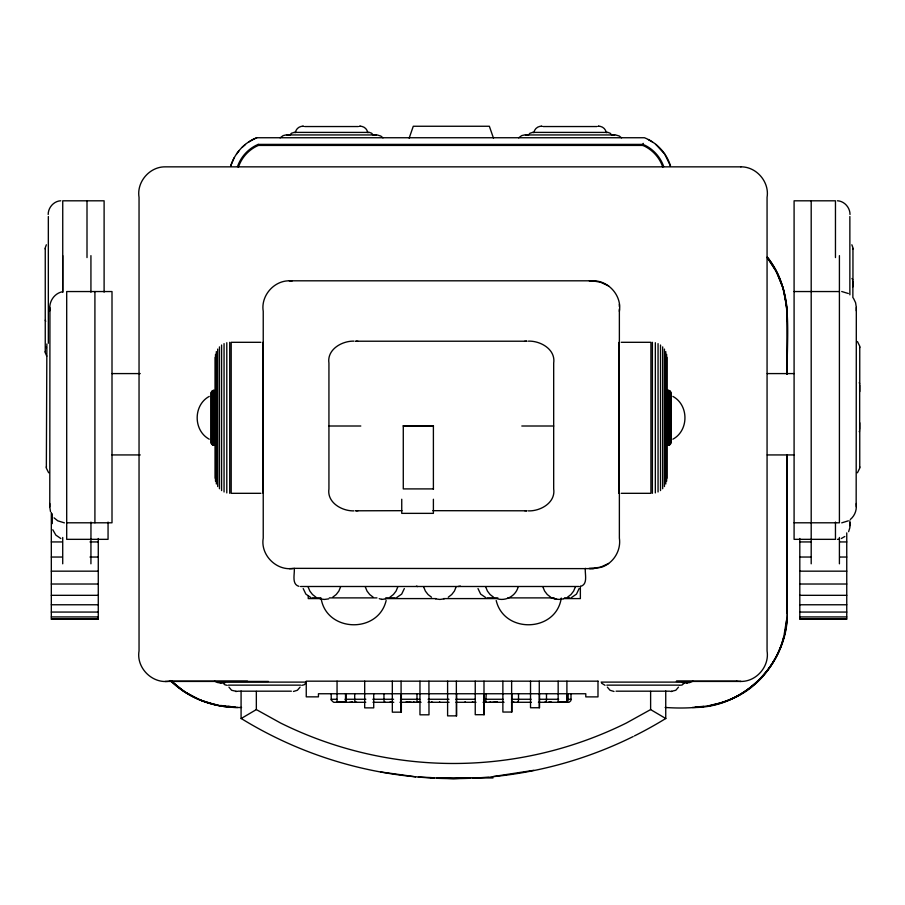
<?xml version="1.0" encoding="UTF-8"?>
<svg xmlns="http://www.w3.org/2000/svg" width="905" height="905" viewBox="0 0 905 905"><rect width="100%" height="100%" fill="white"/><g stroke="black" fill="none" stroke-linecap="round" stroke-linejoin="round"><path stroke-width="1.36" d="M786.886 612.968L786.988 607.606M787.248 607.617C788.402 635.887 777.056 664.168 756.094 683.298C731.67 706.126 696.986 709.622 665.13 707.461M786.581 619.902L784.216 634.122M786.864 613.352L786.988 454.582M619.371 311.32C622.199 294.985 606.995 278.853 590.501 280.991M50.51 511.642L49.775 506.913L49.945 309.815C48.7 301.874 54.164 293.492 62.106 291.817M853.517 298.367L855.587 302.7L856.322 307.44L856.164 504.526C856.956 510.103 854.659 515.941 850.293 519.493M331.196 693.705L331.219 700.097L333.504 702.19A4.253 4.253 0 0 0 335.054 702.291L365.778 702.291M48.191 214.474C48.135 207.596 53.802 201.114 60.771 200.763M850.01 522.751L849.84 527.728L848.619 531.676M45.25 352.034L45.329 351.389M46.347 467.399L46.438 466.641M852.872 249.101L852.951 248.456M859.659 347.701L859.75 346.954M561.27 598.035C556.27 632.335 504.153 634.122 496.2 600.513M786.558 620.977C783.651 663.105 749.397 699.723 707.733 706.058M783.673 636.701C775.585 670.809 745.958 698.988 711.341 704.972M238.456 167.006A36.358 36.358 0 0 1 256.262 146.406L258.434 145.422L642.776 145.422L643.217 143.363M404.331 588.567L401.662 594.121L396.707 597.515M579.132 588.567L576.474 594.121L571.508 597.515M409.151 138.171L413.28 126.259L489.356 126.259L493.485 138.171M859.626 430.78L859.23 431.685M46.879 343.979L46.347 468.156L48.678 472.795M340.54 587.017L338.866 591.067L336.208 594.528L332.735 597.198M386.141 600.513C378.188 634.122 326.072 632.335 321.071 598.035M397.748 587.017L396.073 591.067L393.404 594.528L389.931 597.198M456.075 587.017L454.401 591.067L451.731 594.528L448.269 597.198M518.124 587.017C515.85 595.694 506.246 601.248 497.592 598.872M575.32 587.017L573.646 591.067L570.987 594.528L567.514 597.198M234.112 157.798L230.718 165.92C234.712 153.262 244.339 142.526 256.782 137.741L644.428 137.741C656.804 142.571 666.646 153.216 670.492 165.92M289.939 135.049L291.433 133.239L294.238 132.39L369.444 132.413L371.661 133.239L373.154 135.049M528.463 135.049L529.957 133.239L532.762 132.39L607.979 132.413L610.185 133.239L611.69 135.049M300.064 687.144L297.383 690.277L293.435 691.465M678.49 687.144L675.809 690.277L670.876 691.465M46.347 244.769L45.25 247.8L45.25 352.69L46.777 356.231M305.833 683.196L304.114 684.802L301.818 685.334M684.259 683.196L681.997 685.051L679.644 685.277M236.51 154.099L239.158 150.592M280.098 137.865L283.175 135.603L285.969 134.947L377.125 134.947L380.779 136.033L382.996 137.865M518.633 137.865L521.699 135.603L524.493 134.947L615.649 134.947L619.314 136.033L621.52 137.865M857.431 472.795L859.75 468.156L859.75 422.759M242.133 147.357L245.425 144.449M601.361 567.265C613.318 563.396 621.294 550.534 619.371 538.113L619.371 493.033M209.247 396.413C193.161 405.067 193.161 430.542 209.247 439.197M672.879 439.197C688.965 430.542 688.965 405.067 672.879 396.413M497.354 701.805L496.709 702.178A4.661 3.088 90 0 1 495.635 702.291M844.817 536.495L841.322 538.532M692.97 681.171L689.463 682.664L682.404 682.777M665.876 718.581L650.616 709.588L626.452 722.982A389.659 389.659 0 0 1 280.493 722.982L256.341 709.588L241.081 718.581L241.081 691.035M248.999 141.881L252.8 139.675M352.215 701.805L351.287 702.178A4.265 4.265 0 0 1 349.737 702.291M848.347 520.827L841.707 522.852M252.767 139.619L256.794 137.798M663.738 166.678A37.388 37.388 0 0 0 645.423 145.49L643.003 144.393L258.208 144.393L255.787 145.49A37.388 37.388 0 0 0 237.483 166.678M460.396 586.101L457.998 586.497M580.671 586.338C588.329 584.223 584.641 573.623 585.365 568.351M601.361 567.243L593.25 568.634L293.469 568.351C276.568 571.304 260.278 555.014 263.231 538.113L263.231 311.32C260.651 295.958 273.785 280.629 289.351 280.81L592.277 280.81L600.388 282.179L608.669 285.957M740.833 681.431C756.444 681.691 769.646 666.329 767.067 650.933L767.067 197.347C769.646 181.95 756.444 166.588 740.833 166.848M374.274 135.286L376.163 134.947M612.798 135.286L614.687 134.947M221.782 682.438L219.892 682.777L221.408 682.777M533.814 770.313L493.395 776.524M837.43 539.38L839.41 539.109M328.696 598.872L324.352 599.438L320.019 598.872M381.548 599.438L385.892 598.872M444.219 598.872L439.887 599.438L435.543 598.872M563.464 598.872L559.132 599.438L554.788 598.872M368.855 132.39L367.679 132.583C367.226 128.68 363.346 125.818 359.489 126.259L360.473 126.259M607.379 132.39L606.203 132.583C605.762 128.68 601.87 125.818 598.013 126.259L598.997 126.259M302.621 126.259L303.661 126.327C299.793 125.705 295.856 128.691 295.415 132.583L294.238 132.39M541.145 126.259L542.186 126.327C538.317 125.705 534.391 128.691 533.939 132.583L532.762 132.39M695.628 706.986L703.694 706.364M354.07 341.14C342.079 340.766 326.818 349.432 328.934 363.109L328.934 488.904C326.818 502.569 342.045 511.235 354.013 510.873M589.37 280.991L592.108 280.81M740.946 166.848L165.163 166.848C149.585 166.656 136.463 181.996 139.042 197.347L139.042 650.933C136.089 667.833 152.368 684.123 169.28 681.171L247.54 681.171M228.942 687.144L231.623 690.277L236.624 691.397M695.198 707.043L703.626 706.613M692.393 707.461C743.921 708.796 789.522 662.211 787.248 610.739L787.248 454.582M524.549 341.332L526.981 341.219L355.642 341.219L358.018 341.332M358.075 510.68L355.631 510.793L401.944 510.68M470.747 777.814L453.473 778.617L436.945 777.848M304.68 126.542L358.403 126.542M543.215 126.542L596.938 126.542M794.092 291.546L839.41 291.546M528.362 341.14C540.398 340.687 555.806 349.353 553.679 363.109L553.679 488.904C555.806 502.682 540.353 511.348 528.294 510.873M260.878 342.305L231.194 342.305L231.194 493.316L260.878 493.316M621.237 342.305L650.921 342.305L650.921 493.316L621.237 493.316M112.005 373.584L140.241 373.584M767.27 373.584L794.092 373.584M403.11 425.814L433.393 425.814L433.393 489.356M328.934 426.006L360.801 426.006M433.472 426.006L403.279 426.006L403.279 488.904L433.472 488.904M521.812 426.006L553.679 426.006M112.005 454.932L140.241 454.932M767.27 454.932L794.092 454.932M432.839 510.68L526.97 510.793L524.606 510.68M66.699 522.796L112.005 522.796L112.005 291.546L66.699 291.546L66.699 539.335L108.057 539.335L108.057 522.072M794.092 522.796L839.41 522.796L839.41 255.64M51.325 541.937L62.377 541.937M89.991 541.937L98.272 541.937M799.805 541.937L810.857 541.937M839.851 541.937L846.752 541.937M51.325 557.039L62.377 557.039M89.991 557.039L98.272 557.039M799.805 557.039L810.857 557.039M839.851 557.039L846.752 557.039M608.59 563.476L600.388 567.243L589.63 568.611M289.351 568.611L293.039 568.611M51.325 571.168L98.272 571.168M799.805 571.168L846.752 571.168M51.325 584.019L98.272 584.019M799.805 584.019L846.752 584.019M300.551 586.497L579.064 586.497M51.325 595.32L98.272 595.32M799.805 595.32L846.752 595.32M312.259 597.888L320.46 597.888M329.33 597.888L376.978 597.888M385.756 597.888L395.27 597.888M487.06 597.888L497.897 597.888M507.818 597.888L554.233 597.888M564.516 597.888L570.071 597.888M319.522 598.59L308.243 598.59L308.243 595.841M385.44 598.59L436.018 598.59M443.518 598.59L496.811 598.59M563.713 598.59L580.365 598.59L580.365 586.214M51.325 604.766L98.272 604.766M799.805 604.766L846.752 604.766M51.325 612.063L98.272 612.063M799.805 612.063L846.752 612.063M51.325 616.927L98.272 616.927M799.805 616.927L846.752 616.927M51.325 512.547L51.325 619.133L98.272 618.873M799.805 618.873L846.752 619.031L846.752 532.875M51.325 619.122L98.272 619.111L98.272 538.475M846.752 619.065L799.805 619.088L799.805 538.475M676.442 681.171L736.828 681.171M165.163 681.431L268.446 681.431M676.442 681.431L740.946 681.431L736.715 681.171M222.687 682.11L306.331 682.11M601.112 682.11L684.757 682.11M686.024 682.777L687.551 682.777L685.662 682.438M225.04 682.777L217.969 682.664L214.462 681.171M228.377 685.142L300.641 685.142M606.803 685.142L679.067 685.142M237.642 691.182L291.365 691.182M616.067 691.182L669.791 691.182M235.583 691.465L236.567 691.465M331.196 699.271L336.728 699.271M345.02 699.271L365.846 699.271M372.815 699.271L393.596 699.271M400.474 699.271L419.773 699.271M428.11 699.271L448.982 699.271M455.905 699.271L475.227 699.271M483.508 699.271L503.09 699.271M511.506 699.271L531.099 699.271M539.493 699.271L558.668 699.271M565.455 702.269A2.704 2.364 -90 0 0 568.17 699.26L570.998 699.271L570.998 693.705M372.996 702.28L393.777 702.291M399.953 702.28L421.063 702.291M428.054 702.291L449.095 702.291M455.962 702.291L475.996 702.291M483.066 702.28L503.995 702.291M511.483 702.28L531.439 702.291M538.407 702.291L567.661 702.291A3.258 3.213 -90 0 0 569.426 702.031L570.693 700.877A2.455 2.421 -90 0 0 570.998 699.271M241.556 707.461C215.367 708.321 189.202 698.852 170.276 680.583M430.701 777.961L492.999 777.961M235.096 707.122L220.65 705.459M237.755 707.461C213.32 707.405 188.523 698.456 171.203 680.933M227.2 685.334L224.904 684.802L223.173 683.196M431.436 777.599L417.669 776.965A404.795 404.795 0 0 0 434.174 778.153M289.351 280.81L292.1 280.991M589.132 568.351L593.25 568.611M670.82 691.397L671.861 691.465M614.009 691.465L610.049 690.277L607.368 687.144M218.806 705.47L225.469 706.126M228.139 706.398L234.802 707.054M525.454 134.947L527.344 135.286M286.93 134.947L288.819 135.286M837.43 200.763C844.399 201.114 850.067 207.596 850.01 214.474M841.707 291.501L848.347 293.514M64.391 522.852L57.762 520.827L54.074 517.852M380.541 771.942L416.289 776.897A404.795 404.795 0 0 1 241.216 718.502M605.026 685.311L601.599 683.196M218.037 705.018C200.537 702.088 183.964 693.241 171.396 680.741M551.145 597.888L556.609 599.359M379.229 598.669L381.797 599.359M298.933 586.338C291.286 584.223 294.962 573.623 294.238 568.351M217.472 705.334L200.062 700.006L184.269 691.578L171.531 681.25M485.668 702.291L486.268 693.705M485.634 597.515L480.668 594.121L477.998 588.567M310.834 597.515L305.867 594.121L303.198 588.567M642.776 145.422L644.96 146.406A36.358 36.358 0 0 1 662.754 167.006M60.827 538.532L55.839 535.093L52.784 529.742M648.41 139.675L652.222 141.881M406.209 701.805L406.843 702.178A4.616 3.043 90 0 0 407.917 702.291M550.749 597.198L547.276 594.528L544.618 591.067L542.943 587.017M493.553 597.198L490.08 594.528L487.422 591.067L485.747 587.017M431.504 597.198L428.031 594.528L425.373 591.067L423.698 587.017M373.177 597.198L369.704 594.528L367.034 591.067L365.36 587.017M315.981 597.198L312.508 594.528L309.838 591.067L308.164 587.017M655.82 144.393L664.7 154.099L670.435 165.932M857.431 341.558L859.75 346.185L859.75 391.582M851.944 278.525L852.702 279.532M390.146 701.805L390.338 702.02A3.179 1.55 90 0 0 391.198 702.291M767.225 257.246C794.567 289.985 786.287 335.348 787.248 374.399M767.01 257.405L774.703 268.74M851.854 244.769L852.951 247.8L852.951 286.84M768.141 258.072C781.4 276.07 788.006 298.367 787.248 320.653M767.926 258.242L777.316 273.401L783.719 290.313L786.773 308.605M859.23 382.657L859.626 383.562M45.703 321.332L45.284 320.132M775.472 269.871L782.033 285.154M258.208 144.393L258.434 145.422M782.576 286.421L786.4 304.442L786.637 309.68M859.659 466.641L859.75 467.399M45.25 248.456L45.329 249.101M46.347 346.954L46.438 347.701M850.01 525.681L849.863 520.771M786.864 314.906L786.988 374.399M786.886 315.302L786.988 320.653M859.659 385.032L859.659 429.309M856.322 307.44L856.322 310.834M856.322 503.508L856.322 506.913M852.872 281.206L852.872 297.779M849.863 216.521L849.863 294.86M839.41 537.48L839.41 563.804M835.462 257.574L835.462 200.808L794.092 200.808L794.092 539.335L835.462 539.335L835.462 522.072M811.197 200.808L811.197 563.804M670.967 393.109L670.967 442.511M670.786 392.069L670.786 443.541M670.56 391.594L670.56 444.016M670.243 391.186L670.243 444.434M669.858 390.836L669.858 444.785M669.417 390.553L669.417 445.056M668.919 390.372L668.919 445.237M668.376 390.281L668.376 445.328M668.173 390.281L668.173 445.339M667.03 390.281L667.03 445.339M666.917 357.328L666.917 478.281M666.623 354.364L666.623 481.245M665.775 351.593L665.775 484.017M665.741 691.013L665.741 718.502A404.795 404.795 0 0 1 634.405 735.923M664.451 349.081L664.451 486.539M662.675 346.875L662.675 488.745M660.526 345.031L660.526 490.578M658.059 343.629L658.059 491.992M655.333 342.701L655.333 492.92M652.392 342.305L652.392 493.304M650.616 691.363L650.616 709.588M619.371 304.25L619.371 306.603M619.371 308.956L619.371 342.305M568.159 693.705L568.159 699.271M567.175 693.592L567.175 701.873L558.159 701.873L558.159 681.171M566.903 681.171L566.903 701.873M546.484 693.705L546.484 699.271A2.692 1.742 -90 0 1 544.493 702.291M539.538 693.762L539.538 707.744L530.522 707.744L530.522 681.171M539.267 681.171L539.267 707.744M518.52 693.705L518.52 699.271A2.681 1.131 -90 0 1 517.23 702.291M511.902 693.796L511.902 712.043L502.875 712.043L502.875 681.171M511.63 681.171L511.63 712.043M484.266 693.739L484.266 714.701L475.238 714.701L475.238 681.171M483.994 681.171L483.994 714.701M456.629 693.66L456.629 715.866L447.602 715.866L447.602 681.171M456.358 681.171L456.358 715.866M433.393 499.243L433.393 513.361L401.741 513.361L401.741 499.243M428.925 681.171L428.993 714.814L419.965 714.814L419.965 681.171M416.99 693.705L416.99 699.271A2.681 0.634 -90 0 0 417.703 702.291M401.356 693.852L401.356 712.167L392.329 712.167L392.329 681.171M401.085 681.171L401.085 712.167M400.802 693.852L400.802 712.167M383.958 693.705L383.958 699.271A2.681 1.21 -90 0 0 385.338 702.291M373.72 693.818L373.72 707.868L364.692 707.868L364.692 681.171M354.703 693.705L354.703 699.271A2.681 1.776 -90 0 0 356.717 702.291M346.072 693.592L346.072 701.884L337.056 701.884L337.056 681.171M345.529 693.592L345.529 701.884M262.97 342.305L263.072 493.316M256.341 691.363L256.341 709.588M229.734 342.305L229.734 493.304M226.793 342.701L226.793 492.92M224.055 343.629L224.055 491.992M221.589 345.031L221.589 490.578M219.44 346.875L219.44 488.745M217.675 349.081L217.675 486.539M216.34 351.593L216.34 484.017M215.503 354.364L215.503 481.245M215.209 357.328L215.209 478.281M213.953 390.281L213.953 445.339M213.738 390.281L213.738 445.328M213.207 390.372L213.207 445.237M212.709 390.553L212.709 445.056M212.268 390.836L212.268 444.785M211.883 391.186L211.883 444.434M211.566 391.594L211.566 444.016M211.329 392.069L211.329 443.541M211.193 392.589L211.193 443.031M104.109 292.123L104.109 200.808L62.739 200.808L62.739 292.123M94.912 291.546L94.912 522.796M90.93 255.64L90.93 292.236M90.964 522.072L90.93 563.804M87.004 200.808L87.004 257.574M62.717 255.64L62.717 292.236M62.717 537.48L62.717 563.804M52.286 513.802L52.286 523.633M49.775 307.44L49.775 310.834M49.775 503.508L49.775 506.913M48.338 216.521L48.338 343.255M633.172 736.546A404.795 404.795 0 0 1 490.668 776.897M489.288 777.022A404.795 404.795 0 0 1 472.783 778.153M470.023 778.277A404.795 404.795 0 0 1 436.934 778.277M550.975 702.235A2.738 2.534 -90 0 1 549.097 701.805M551.609 702.28A2.907 2.806 -90 0 1 549.606 701.805M513.746 701.805A2.726 1.708 -90 0 1 512.479 702.257M503.395 702.28A2.964 1.075 -90 0 1 502.648 701.805M503.553 702.02A2.67 1.991 -90 0 1 503.293 701.805M440.068 702.291A2.67 0.713 -90 0 1 439.547 701.805M465.181 701.805A2.67 0.781 -90 0 1 464.604 702.291M419.92 702.291A2.67 1.957 -90 0 1 418.495 701.805M496.619 701.805A2.67 2.624 -90 0 1 494.707 702.291M409.071 702.291A2.67 2.613 -90 0 1 407.16 701.805M472.919 701.805A2.67 1.244 90 0 1 472.003 702.291M490.748 701.805A2.67 2.285 -90 0 1 489.085 702.291M494.39 701.805A2.67 2.5 -90 0 1 492.558 702.291M415.078 702.291A2.67 2.251 -90 0 1 413.438 701.805M411.413 702.291A2.67 2.477 -90 0 1 409.603 701.805M432.567 702.291A2.67 1.177 -90 0 1 431.708 701.805M485.861 701.805A2.67 2.002 -90 0 1 484.39 702.291M417.805 586.485A7.998 4.016 90 0 1 416.413 586.112M597.99 681.171L306.252 681.171L306.252 696.85L318.436 696.85L318.436 693.75L585.795 693.75L585.784 696.884L597.99 696.884L597.99 681.171M619.144 493.316L619.144 342.305L619.043 493.316"/></g></svg>
